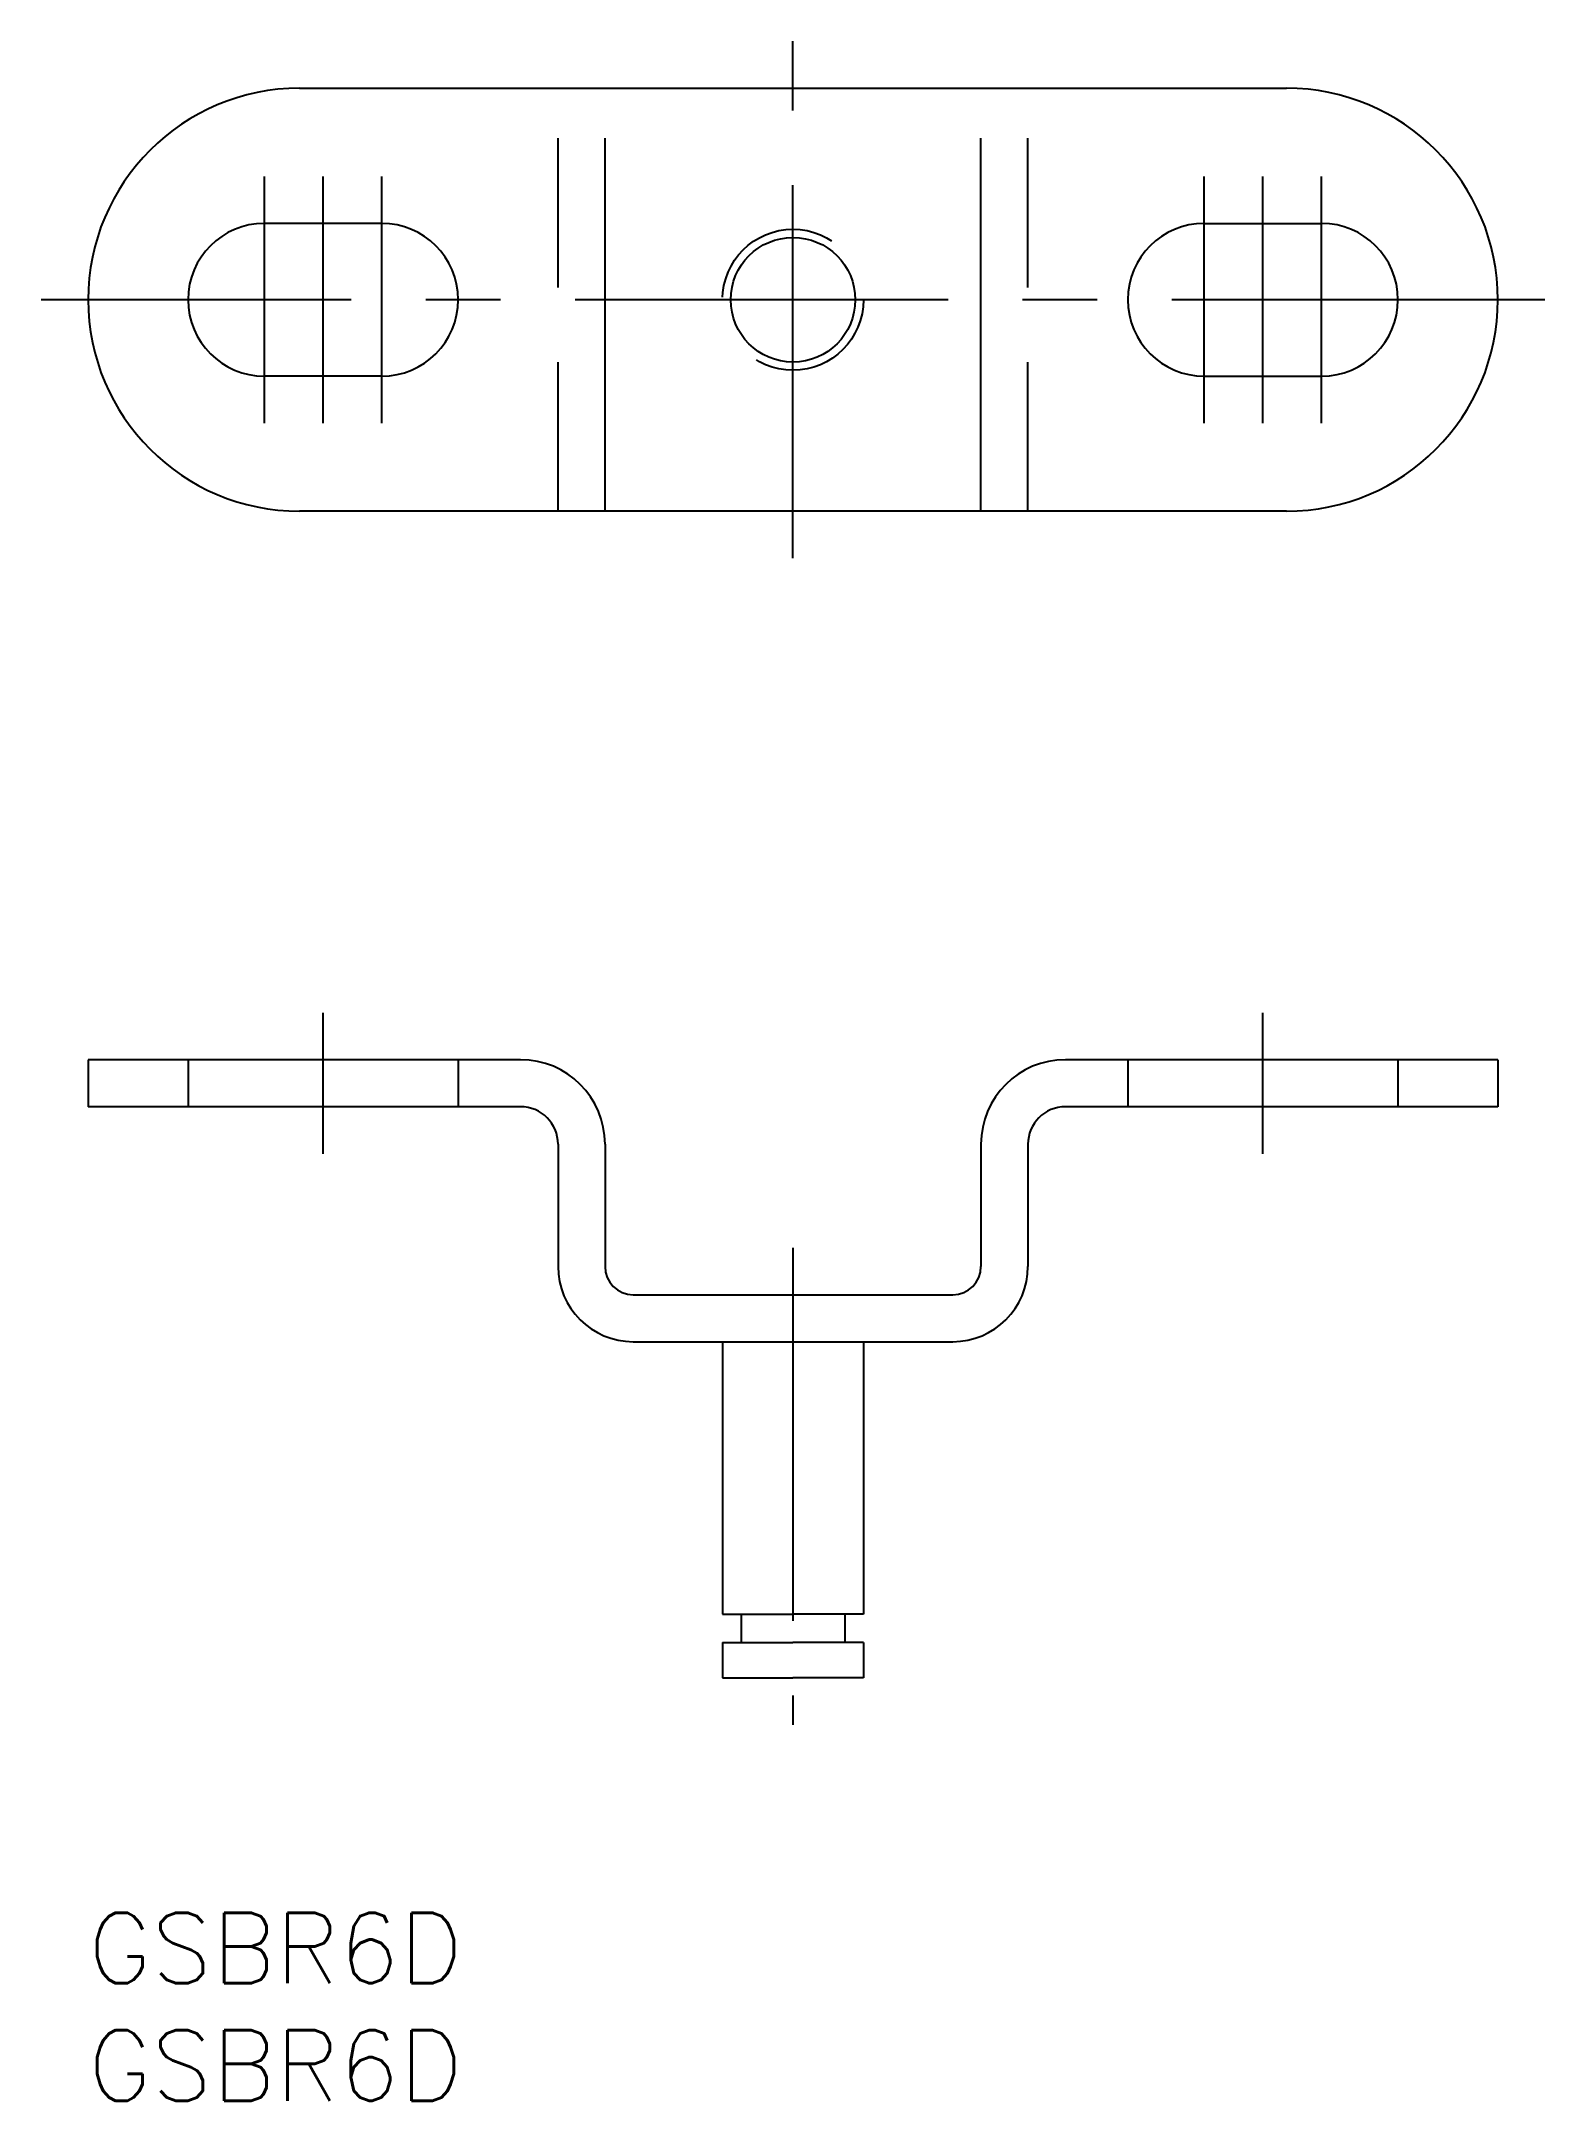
# Model space of a CAD drawing. Extents: x -2 to 62, y -8 to 79.6.
import ezdxf

# ---------------------------------------------------------------- set-up
doc = ezdxf.new("R2010")
doc.units = 0
doc.header["$LTSCALE"] = 0.5
doc.linetypes.add('CENTER', pattern=[50.8, 31.75, -6.35, 6.35, -6.35])
doc.linetypes.add('DASHED', pattern=[19.05, 12.7, -6.35])
doc.layers.get('0').update_dxf_attribs({"linetype": 'CONTINUOUS'})
for name, color, linetype in [('CENTER', 1, 'CENTER'), ('MSM_CENTER', 1, 'CENTER'), ('MSM_CONTINUOUS', 7, 'CONTINUOUS'), ('MSM_DASHED', 4, 'DASHED'), ('MSM_PART_NUMBER', 7, 'CONTINUOUS')]:
    doc.layers.add(name, color=color, linetype=linetype)
doc.styles.get("Standard").update_dxf_attribs({"font": 'txt.shx', "height": 3, "bigfont": 'bigfont.shx'})

# ---------------------------------------------------------------- blocks, each defined once
blk = doc.blocks.new('*U18')
at = {"layer": 'MSM_PART_NUMBER'}
blk.add_text('GSBR6D', height=3, dxfattribs=at).set_placement((0, -3))
blk = doc.blocks.new('*U19')
at = {"layer": 'MSM_PART_NUMBER'}
blk.add_text('GSBR6D', height=3, dxfattribs=at).set_placement((0, -8))

msp = doc.modelspace()

# ---------------------------------------------------------------- linework, layer by layer
for p, q in [((9, 77.636), (51, 77.636)), ((12.5, 71.886), (7.5, 71.886)), ((47.5, 71.886), (52.5, 71.886)), ((12.5, 65.386), (7.5, 65.386)), ((47.5, 65.386), (52.5, 65.386)), ((51, 59.636), (9, 59.636)), ((0, 36.3), (0, 34.3)), ((18.4, 36.3), (0, 36.3)), ((60, 36.3), (41.6, 36.3)), ((60, 36.3), (60, 34.3)), ((18.4, 34.3), (0, 34.3)), ((60, 34.3), (41.6, 34.3)), ((20, 32.7), (20, 27.5)), ((22, 32.7), (22, 27.5)), ((38, 32.7), (38, 27.5)), ((40, 32.7), (40, 27.5)), ((23.2, 26.3), (36.8, 26.3)), ((23.2, 24.3), (36.8, 24.3)), ((27, 24.3), (27, 12.7)), ((33, 24.3), (33, 12.7)), ((27, 12.7), (30, 12.7)), ((27.8, 12.7), (27.8, 11.5)), ((33, 12.7), (30, 12.7)), ((32.2, 12.7), (32.2, 11.5)), ((27, 11.5), (30, 11.5)), ((27, 11.5), (27, 10)), ((33, 11.5), (30, 11.5)), ((33, 11.5), (33, 10)), ((27, 10), (30, 10)), ((33, 10), (30, 10))]:
    msp.add_line(p, q)
msp.add_circle((30, 68.636), 2.65)
for centre, radius, start, end in [((9, 68.636), 9, 90, 270), ((51, 68.636), 9, 270, 90), ((7.5, 68.636), 3.25, 90, 270), ((12.5, 68.636), 3.25, 270, 90), ((47.5, 68.636), 3.25, 90, 270), ((52.5, 68.636), 3.25, 270, 90), ((18.4, 32.7), 3.6, 0, 90), ((41.6, 32.7), 3.6, 90, 180), ((18.4, 32.7), 1.6, 0, 90), ((41.6, 32.7), 1.6, 90, 180), ((23.2, 27.5), 3.2, 180, 270), ((23.2, 27.5), 1.2, 180, 270), ((36.8, 27.5), 3.2, 270, 0), ((36.8, 27.5), 1.2, 270, 0)]:
    msp.add_arc(centre, radius, start, end)
at = {"layer": 'CENTER'}
for p, q in [((22, 59.636), (22, 77.636)), ((38, 59.636), (38, 77.636))]:
    msp.add_line(p, q, dxfattribs=at)
at = {"layer": 'MSM_CENTER'}
for p, q in [((30, 57.636), (30, 79.636)), ((7.5, 63.386), (7.5, 73.886)), ((10, 63.386), (10, 73.886)), ((12.5, 63.386), (12.5, 73.886)), ((47.5, 63.386), (47.5, 73.886)), ((50, 63.386), (50, 73.886)), ((52.5, 63.386), (52.5, 73.886)), ((62, 68.636), (-2, 68.636)), ((10, 32.3), (10, 38.3)), ((50, 32.3), (50, 38.3)), ((30, 28.3), (30, 8))]:
    msp.add_line(p, q, dxfattribs=at)
at = {"layer": 'MSM_DASHED'}
for p, q in [((20, 59.636), (20, 77.636)), ((40, 59.636), (40, 77.636)), ((4.25, 36.3), (4.25, 34.3)), ((15.75, 36.3), (15.75, 34.3)), ((44.25, 36.3), (44.25, 34.3)), ((55.75, 36.3), (55.75, 34.3))]:
    msp.add_line(p, q, dxfattribs=at)
msp.add_circle((30, 68.636), 3, dxfattribs=at)

# ---------------------------------------------------------------- block references
at = {"layer": 'MSM_CONTINUOUS'}
for name in ['*U18', '*U19']:
    msp.add_blockref(name, (0, 0), dxfattribs=at)

doc.saveas('drawing.dxf')
